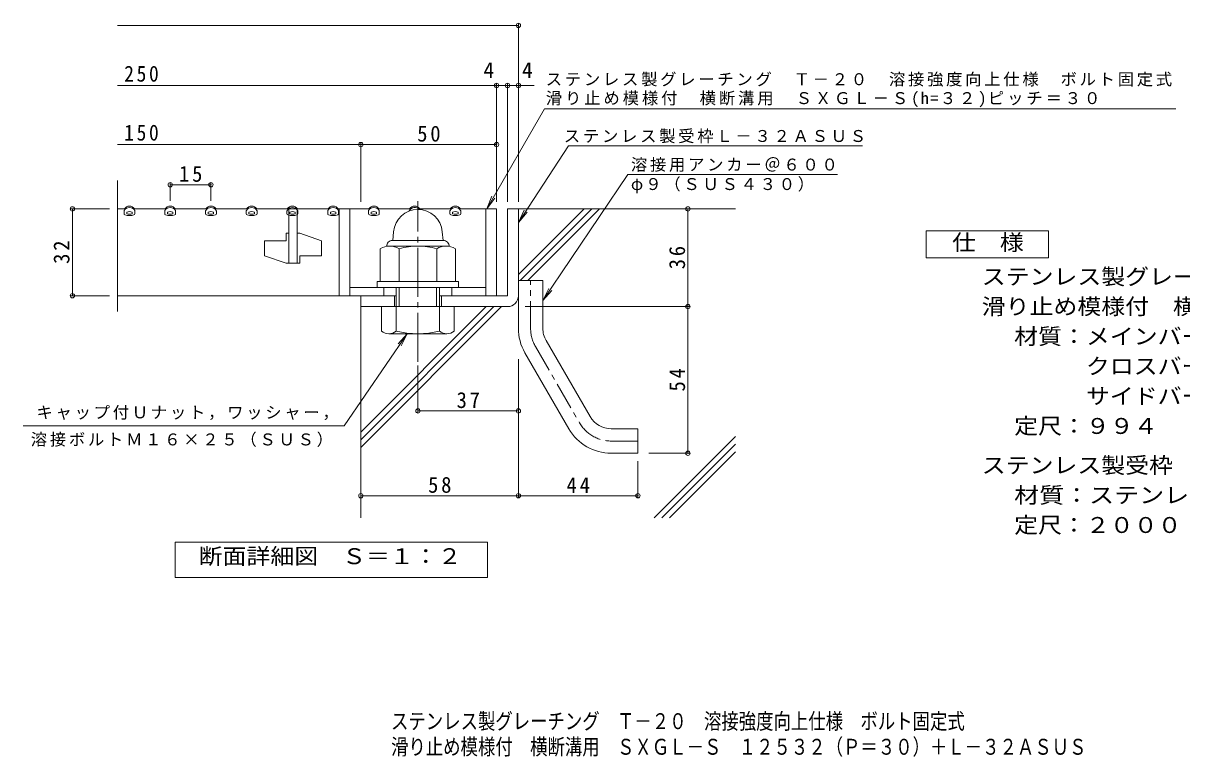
# Model space of a CAD drawing. Units: millimetres on the paper, enlarged 10 times, with parts at other scales. Extents: x -1491 to 1724, y -1380 to 1079.
# Drawn here: x -1491 to 642, y -1380 to -29 of the extents above; entities that cross this region are included whole.
import ezdxf
from ezdxf.enums import TextEntityAlignment as Align

# ---------------------------------------------------------------- set-up
doc = ezdxf.new("R2010")
doc.units = ezdxf.units.MM
doc.header["$LTSCALE"] = 10
doc.header["$PDMODE"] = 32
doc.header["$PDSIZE"] = 8
doc.linetypes.add('CHAIN1', pattern=[8, 5, -1, 1, -1])
doc.linetypes.add('CHAIN2', pattern=[12, 9, -1, 1, -1])
for name, color, linetype, lineweight in [('D-0', 3, 'Continuous', 9), ('D-1', 2, 'Continuous', 9), ('D-2', 3, 'Continuous', 9), ('D-4', 7, 'Continuous', 9), ('D-5', 7, 'Continuous', 9), ('D-6', 6, 'Continuous', 9), ('F-5_F-5ﾚｲﾔ', 2, 'Continuous', 9)]:
    doc.layers.add(name, color=color, linetype=linetype, lineweight=lineweight)
doc.layers.add('F-0_F-0ﾚｲﾔ', color=6, linetype='Continuous')
doc.styles.add('ＭＳ ゴシック', font='')
doc.styles.get('ＭＳ ゴシック').set_extended_font_data('MS Gothic')

msp = doc.modelspace()

# ---------------------------------------------------------------- linework, layer by layer
at = {"layer": 'D-0', "color": 7}
for p, q in [((-1220.31, -356.32), (-1220.31, -323.78)), ((-1220.31, -326.78), (-1145.32, -326.78)), ((-1145.32, -356.32), (-1145.32, -323.78))]:
    msp.add_line(p, q, dxfattribs=at)
at = {"layer": 'D-0'}
for p, q in [((-1304.68, -371.22), (-1317.01, -371.22)), ((-1305.33, -379.93), (-1305.33, -375.46)), ((-1300.33, -380.66), (-1300.33, -377.39)), ((-1290.33, -380.66), (-1290.33, -377.39)), ((-1229.68, -371.22), (-1285.97, -371.22)), ((-1285.33, -379.93), (-1285.33, -375.46)), ((-1230.33, -379.93), (-1230.33, -375.46)), ((-1225.33, -380.66), (-1225.33, -377.39)), ((-1215.33, -380.66), (-1215.33, -377.39)), ((-1154.68, -371.22), (-1210.97, -371.22)), ((-1210.33, -379.93), (-1210.33, -375.46)), ((-1155.33, -379.93), (-1155.33, -375.46)), ((-1150.33, -380.66), (-1150.33, -377.39)), ((-1140.33, -380.66), (-1140.33, -377.39)), ((-1079.68, -371.22), (-1135.97, -371.22)), ((-1135.33, -379.93), (-1135.33, -375.46)), ((-1080.33, -379.93), (-1080.33, -375.46)), ((-1075.33, -380.66), (-1075.33, -377.39)), ((-1065.33, -380.66), (-1065.33, -377.39)), ((-1004.68, -371.22), (-1060.97, -371.22)), ((-1060.33, -379.93), (-1060.33, -375.46)), ((-1005.33, -379.93), (-1005.33, -375.46)), ((-1000.33, -380.66), (-1000.33, -377.39)), ((-990.33, -380.66), (-990.33, -377.39)), ((-929.68, -371.22), (-985.97, -371.22)), ((-985.33, -379.93), (-985.33, -375.46)), ((-930.33, -379.93), (-930.33, -375.46)), ((-925.33, -380.66), (-925.33, -377.39)), ((-915.33, -380.66), (-915.33, -377.39)), ((-854.68, -371.22), (-910.97, -371.22)), ((-910.33, -379.93), (-910.33, -375.46)), ((-855.33, -379.93), (-855.33, -375.46)), ((-850.33, -380.66), (-850.33, -377.39)), ((-840.33, -380.66), (-840.33, -377.39)), ((-779.68, -371.22), (-835.97, -371.22)), ((-835.33, -379.93), (-835.33, -375.46)), ((-704.68, -371.22), (-760.97, -371.22)), ((-705.33, -379.93), (-705.33, -375.46)), ((-700.33, -380.66), (-700.33, -377.39)), ((-690.33, -380.66), (-690.33, -377.39)), ((-619.34, -371.22), (-685.97, -371.22)), ((-685.33, -379.93), (-685.33, -375.46))]:
    msp.add_line(p, q, dxfattribs=at)
at = {"layer": 'D-0', "color": 2}
for p, q in [((-809.17, -413.3), (-810.59, -429.54)), ((-719.51, -413.3), (-718.09, -429.54)), ((-833.59, -444.86), (-833.59, -504.72)), ((-816.28, -439.72), (-712.41, -439.72)), ((-717.34, -429.54), (-811.34, -429.54)), ((-798.97, -444.86), (-798.97, -504.72)), ((-729.72, -444.86), (-729.72, -504.72)), ((-695.09, -444.86), (-695.09, -504.72)), ((-804.34, -596.15), (-804.34, -516.22)), ((-798.93, -551.22), (-798.93, -516.22)), ((-729.76, -551.22), (-729.76, -516.22)), ((-724.34, -596.15), (-724.34, -516.22)), ((-697.47, -551.22), (-831.22, -551.22)), ((-831.22, -596.15), (-831.22, -551.22)), ((-697.47, -596.15), (-697.47, -551.22)), ((-710.91, -601.22), (-817.78, -601.22))]:
    msp.add_line(p, q, dxfattribs=at)
at = {"layer": 'D-0'}
for centre, radius, start, end in [((-1302.83, -375.46), 2.5, 148.99734, 180), ((-1302.83, -379.93), 2.5, 180, 250.5285), ((-1295.33, -379.97), 11.25, 31.00233, 148.99767), ((-1295.33, -377.47), 11.25, 33.74878, 146.25122), ((-1295.33, -358.72), 25, 250.52866, 289.47134), ((-1295.33, -387.47), 11.25, 63.6122, 116.3878), ((-1295.33, -358.72), 22.5, 257.16035, 282.83965), ((-1287.83, -379.93), 2.5, 289.4715, 0), ((-1287.83, -375.46), 2.5, 0, 31.00266), ((-1227.83, -375.46), 2.5, 148.99734, 180), ((-1227.83, -379.93), 2.5, 180, 250.5285), ((-1220.33, -379.97), 11.25, 31.00233, 148.99767), ((-1220.33, -377.47), 11.25, 33.74878, 146.25122), ((-1220.33, -358.72), 25, 250.52866, 289.47134), ((-1220.33, -387.47), 11.25, 63.6122, 116.3878), ((-1220.33, -358.72), 22.5, 257.16035, 282.83965), ((-1212.83, -379.93), 2.5, 289.4715, 0), ((-1212.83, -375.46), 2.5, 0, 31.00266), ((-1152.83, -375.46), 2.5, 148.99734, 180), ((-1152.83, -379.93), 2.5, 180, 250.5285), ((-1145.33, -379.97), 11.25, 31.00233, 148.99767), ((-1145.33, -377.47), 11.25, 33.74861, 146.25139), ((-1145.33, -358.72), 25, 250.52866, 289.47134), ((-1145.33, -387.47), 11.25, 63.6122, 116.3878), ((-1145.33, -358.72), 22.5, 257.16035, 282.83965), ((-1137.83, -379.93), 2.5, 289.4715, 0), ((-1137.83, -375.46), 2.5, 0, 31.00266), ((-1077.83, -375.46), 2.5, 148.99734, 180), ((-1077.83, -379.93), 2.5, 180, 250.5285), ((-1070.33, -379.97), 11.25, 31.00233, 148.99767), ((-1070.33, -377.47), 11.25, 33.74861, 146.25139), ((-1070.33, -358.72), 25, 250.52866, 289.47134), ((-1070.33, -387.47), 11.25, 63.6122, 116.3878), ((-1070.33, -358.72), 22.5, 257.16035, 282.83965), ((-1062.83, -379.93), 2.5, 289.4715, 0), ((-1062.83, -375.46), 2.5, 0, 31.00266), ((-1002.83, -375.46), 2.5, 148.99734, 180), ((-1002.83, -379.93), 2.5, 180, 250.5285), ((-995.33, -379.97), 11.25, 31.00233, 148.99767), ((-995.33, -377.47), 11.25, 33.74861, 146.25139), ((-995.33, -358.72), 25, 250.52866, 289.47134), ((-995.33, -387.47), 11.25, 63.6122, 116.3878), ((-995.33, -358.72), 22.5, 257.16035, 282.83965), ((-987.83, -379.93), 2.5, 289.4715, 0), ((-987.83, -375.46), 2.5, 0, 31.00266), ((-927.83, -375.46), 2.5, 148.99734, 180), ((-927.83, -379.93), 2.5, 180, 250.5285), ((-920.33, -379.97), 11.25, 31.00233, 148.99767), ((-920.33, -377.47), 11.25, 33.74861, 146.25139), ((-920.33, -358.72), 25, 250.52866, 289.47134), ((-920.33, -387.47), 11.25, 63.6122, 116.3878), ((-920.33, -358.72), 22.5, 257.16035, 282.83965), ((-912.83, -379.93), 2.5, 289.4715, 0), ((-912.83, -375.46), 2.5, 0, 31.00266), ((-852.83, -375.46), 2.5, 148.99734, 180), ((-852.83, -379.93), 2.5, 180, 250.5285), ((-845.33, -379.97), 11.25, 31.00233, 148.99767), ((-845.33, -377.47), 11.25, 33.74861, 146.25139), ((-845.33, -358.72), 25, 250.52866, 289.47134), ((-845.33, -387.47), 11.25, 63.6122, 116.3878), ((-845.33, -358.72), 22.5, 257.16035, 282.83965), ((-837.83, -379.93), 2.5, 289.4715, 0), ((-837.83, -375.46), 2.5, 0, 31.00266), ((-777.83, -375.46), 2.5, 148.99734, 172.72427), ((-770.33, -379.97), 11.25, 43.15469, 148.99767), ((-770.33, -377.47), 11.25, 33.74861, 146.25139), ((-702.83, -375.46), 2.5, 148.99734, 180), ((-702.83, -379.93), 2.5, 180, 250.5285), ((-695.33, -379.97), 11.25, 31.00233, 148.99767), ((-695.33, -377.47), 11.25, 33.74861, 146.25139), ((-695.33, -358.72), 25, 250.52866, 289.47134), ((-695.33, -387.47), 11.25, 63.6122, 116.3878), ((-695.33, -358.72), 22.5, 257.16035, 282.83965), ((-687.83, -379.93), 2.5, 289.4715, 0), ((-687.83, -375.46), 2.5, 0, 31.00266)]:
    msp.add_arc(centre, radius, start, end, dxfattribs=at)
at = {"layer": 'D-0', "color": 2}
for centre, radius, start, end in [((-764.34, -417.22), 45, 5.00005, 174.99995), ((-816.28, -471.46), 31.74, 56.94844, 123.05156), ((-811.34, -440.04), 10.5, 90, 180.92122), ((-764.34, -558.99), 119.27, 73.12328, 106.87672), ((-712.41, -471.46), 31.74, 56.94844, 123.05156), ((-717.34, -440.04), 10.5, 359.07878, 90), ((-817.78, -580.87), 20.35, 228.67599, 311.32457), ((-764.34, -440.81), 160.41, 255.5598, 284.43997), ((-710.91, -580.87), 20.35, 228.67549, 311.32401)]:
    msp.add_arc(centre, radius, start, end, dxfattribs=at)
at = {"layer": 'D-0', "color": 7}
for p in [(-1220.31, -326.78), (-1145.32, -326.78)]:
    msp.add_point(p, dxfattribs=at)
at = {"layer": 'D-1', "linetype": 'CHAIN2'}
msp.add_line((-764.34, -652.9), (-764.34, -357.22), dxfattribs=at)
at = {"layer": 'D-1'}
for p, q in [((-599.34, -371.22), (-579.34, -371.22)), ((-599.34, -371.22), (-599.34, -531.22)), ((-579.34, -371.22), (-579.34, -591.15)), ((-839.34, -504.72), (-689.34, -504.72)), ((-839.34, -516.22), (-839.34, -504.72)), ((-689.34, -516.22), (-689.34, -504.72)), ((-579.34, -503.22), (-534.34, -503.22)), ((-534.34, -591.15), (-534.34, -503.22)), ((-869.34, -531.22), (-869.34, -551.22)), ((-804.34, -531.22), (-869.34, -531.22)), ((-826.84, -531.22), (-826.84, -516.22)), ((-807.68, -551.22), (-807.68, -531.22)), ((-599.34, -531.22), (-724.34, -531.22)), ((-721.01, -551.22), (-721.01, -531.22)), ((-701.84, -531.22), (-701.84, -516.22)), ((-599.34, -551.22), (-869.34, -551.22)), ((-528.3, -613.67), (-447.34, -753.74)), ((-567.26, -636.19), (-486.3, -776.26)), ((-408.38, -776.22), (-359.34, -776.22)), ((-359.34, -821.22), (-359.34, -776.22)), ((-359.34, -821.22), (-408.38, -821.22))]:
    msp.add_line(p, q, dxfattribs=at)
at = {"layer": 'D-1', "linetype": 'CHAIN1'}
for p, q in [((-556.84, -591.15), (-556.84, -503.22)), ((-547.78, -624.93), (-466.82, -765)), ((-408.38, -798.72), (-359.34, -798.72))]:
    msp.add_line(p, q, dxfattribs=at)
at = {"layer": 'D-1'}
for centre, radius, start, end in [((-599.34, -531.22), 20, 270, 0), ((-489.34, -591.15), 90, 180, 210.02962), ((-489.34, -591.15), 45, 180, 210.02946), ((-408.38, -731.22), 45, 210.02939, 270), ((-408.38, -731.22), 90, 210.02963, 270)]:
    msp.add_arc(centre, radius, start, end, dxfattribs=at)
at = {"layer": 'D-1', "linetype": 'CHAIN1'}
for centre, start, end in [((-489.34, -591.15), 180, 210.02954), ((-408.38, -731.22), 210.02945, 270)]:
    msp.add_arc(centre, 67.5, start, end, dxfattribs=at)
at = {"layer": 'D-2'}
for p, q in [((-1317.01, -560.02), (-1317.01, -319.13)), ((-1001.84, -371.22), (-1001.84, -471.22)), ((-1001.84, -371.22), (-986.84, -371.22)), ((-986.84, -371.22), (-986.84, -471.22)), ((-909.34, -371.22), (-909.34, -531.22)), ((-889.34, -371.22), (-889.34, -531.22)), ((-639.34, -371.22), (-639.34, -531.22)), ((-619.34, -371.22), (-619.34, -531.22)), ((-1006.84, -416.22), (-1006.84, -429.97)), ((-1001.84, -416.22), (-1006.84, -416.22)), ((-981.84, -416.22), (-986.84, -416.22)), ((-981.84, -416.22), (-941.84, -429.97)), ((-1046.84, -429.97), (-1046.84, -457.47)), ((-1046.84, -429.97), (-1006.84, -429.97)), ((-941.84, -429.97), (-941.84, -457.47)), ((-1046.84, -457.47), (-1006.84, -471.22)), ((-981.84, -457.47), (-981.84, -471.22)), ((-981.84, -457.47), (-941.84, -457.47)), ((-981.84, -471.22), (-1006.84, -471.22)), ((-1317.01, -531.22), (-804.34, -531.22)), ((-889.34, -516.22), (-639.34, -516.22)), ((-724.34, -531.22), (-619.34, -531.22))]:
    msp.add_line(p, q, dxfattribs=at)
at = {"layer": 'D-4'}
for p, q in [((-1317.01, -33.35), (-579.34, -33.35)), ((-579.34, -358.26), (-579.34, -30.35)), ((-1317.01, -144.05), (-619.34, -144.05)), ((-619.34, -358.26), (-619.34, -141.05)), ((-619.34, -144.05), (-604.34, -144.05)), ((-604.34, -144.05), (-549.98, -144.05)), ((-599.34, -358.26), (-599.34, -141.05)), ((-1317.01, -252.8), (-869.34, -252.8)), ((-869.34, -358.26), (-869.34, -249.8)), ((-869.34, -252.8), (-619.34, -252.8)), ((-1332.01, -371.22), (-1403.34, -371.22)), ((-1400.34, -531.22), (-1400.34, -371.22)), ((-579.34, -396.22), (-568.48, -373.7)), ((-579.34, -396.22), (-563.02, -377.28)), ((-267.11, -551.22), (-267.11, -371.22)), ((-1332.01, -531.22), (-1403.34, -531.22)), ((-534.34, -540.12), (-523.18, -517.75)), ((-534.34, -540.12), (-517.77, -521.4)), ((-566.84, -551.22), (-264.11, -551.22)), ((-267.11, -551.22), (-267.11, -821.22)), ((-764.34, -659.85), (-764.34, -746.33)), ((-579.34, -648.19), (-579.34, -902.34)), ((-764.34, -743.33), (-579.34, -743.33)), ((-264.11, -821.22), (-339.34, -821.22)), ((-359.34, -835.68), (-359.34, -902.34))]:
    msp.add_line(p, q, dxfattribs=at)
msp.add_lwpolyline([(-869.34, -899.34), (-579.34, -899.34), (-359.34, -899.34)], dxfattribs=at)
for p in [(-579.34, -33.35), (-619.34, -144.05), (-599.34, -144.05), (-579.34, -144.05), (-869.34, -252.8), (-619.34, -252.8), (-1400.34, -371.22), (-267.11, -371.22), (-1400.34, -531.22), (-267.11, -551.22), (-764.34, -743.33), (-579.34, -743.33), (-267.11, -821.22), (-869.34, -899.34), (-579.34, -899.34), (-359.34, -899.34)]:
    msp.add_point(p, dxfattribs=at)
at = {"layer": 'D-5'}
for p, q in [((-637.65, -371.22), (-531.22, -186.88)), ((-531.22, -186.88), (630.92, -186.88)), ((-579.34, -396.22), (-486.94, -255.28)), ((-486.94, -255.28), (54.04, -255.28)), ((-377.59, -307.87), (-534.34, -540.12)), ((-377.59, -307.87), (8.1, -307.87)), ((-637.65, -371.22), (-628.08, -348.12)), ((-637.65, -371.22), (-622.43, -351.39)), ((-784.09, -601.22), (-899.79, -770.49)), ((-784.09, -601.22), (-800.77, -619.84)), ((-784.09, -601.22), (-795.38, -623.52)), ((-899.79, -770.49), (-1490.96, -770.49))]:
    msp.add_line(p, q, dxfattribs=at)
msp.add_lwpolyline([(-1211.34, -1050.12), (-1211.34, -985.12), (-636.34, -985.12), (-636.34, -1050.12)], close=True, dxfattribs=at)
at = {"layer": 'D-6'}
for p, q in [((-579.34, -371.22), (-179.34, -371.22)), ((-579.34, -492.18), (-458.38, -371.22)), ((-576.24, -503.22), (-444.24, -371.22)), ((-562.1, -503.22), (-430.1, -371.22)), ((-869.34, -782.18), (-638.38, -551.22)), ((-869.34, -796.32), (-624.24, -551.22)), ((-869.34, -810.46), (-610.1, -551.22)), ((-869.34, -551.22), (-869.34, -940.19)), ((-329.13, -940.19), (-179.34, -790.41)), ((-314.99, -940.19), (-179.34, -804.55)), ((-300.85, -940.19), (-179.34, -818.69))]:
    msp.add_line(p, q, dxfattribs=at)
at = {"layer": 'F-5_F-5ﾚｲﾔ', "color": 7}
msp.add_lwpolyline([(171.6, -461.46), (171.6, -411.46), (396.6, -411.46), (396.6, -461.46)], close=True, dxfattribs=at)

# ---------------------------------------------------------------- texts
at = {"layer": 'D-0', "color": 2, "insert": (-1204.07, -321.78), "char_height": 29.33, "attachment_point": 7, "style": 'ＭＳ ゴシック'}
msp.add_mtext('\\T1.27;\\W0.95;15', dxfattribs=at)
at = {"layer": 'D-4', "color": 2, "style": 'ＭＳ ゴシック'}
for p in [(-643.69, -139.05), (-572.73, -139.05)]:
    msp.add_text('4', height=29.33, dxfattribs=at).set_placement(p, align=Align.BOTTOM_LEFT)
at = {"layer": 'D-4', "color": 2, "char_height": 29.33, "attachment_point": 7, "style": 'ＭＳ ゴシック'}
for s, insert in [('\\T1.27;\\W0.9;250', (-1304.98, -137.47)), ('\\T1.27;\\W0.9;150', (-1304.98, -245.95)), ('\\T1.27;\\W0.95;50', (-765.59, -247.8)), ('\\T1.27;\\W0.95;37', (-693.09, -738.33)), ('\\T1.27;\\W0.95;58', (-745.59, -894.34)), ('\\T1.27;\\W0.95;44', (-490.59, -894.34))]:
    msp.add_mtext(s, dxfattribs=dict(at, insert=insert))
at = {"layer": 'D-4', "color": 2, "char_height": 29.33, "attachment_point": 7, "rotation": 90, "style": 'ＭＳ ゴシック'}
for s, insert in [('\\T1.27;\\W0.95;32', (-1405.34, -472.47)), ('\\T1.27;\\W0.95;36', (-272.11, -482.47)), ('\\T1.27;\\W0.95;54', (-272.11, -707.47))]:
    msp.add_mtext(s, dxfattribs=dict(at, insert=insert))
at = {"layer": 'D-5', "color": 2, "style": 'ＭＳ ゴシック', "width": 1.1}
msp.add_text('断面詳細図\u3000Ｓ＝１：２', height=29.33, dxfattribs=at).set_placement((-1167.91, -1034.15), align=Align.BOTTOM_LEFT)
at = {"layer": 'D-5', "char_height": 21.99, "attachment_point": 7, "style": 'ＭＳ ゴシック'}
for s, insert in [('\\T1.17;ステンレス製グレーチング\u3000Ｔ－２０\u3000溶接強度向上仕様\u3000ボルト固定式', (-528.81, -146.21)), ('\\T1.18;滑り止め模様付\u3000横断溝用\u3000ＳＸＧＬ－Ｓ(h=３２)ピッチ＝３０', (-528.81, -184.21)), ('\\T1.17;ステンレス製受枠Ｌ－３２ＡＳＵＳ', (-495.59, -250.52)), ('\\T1.17;溶接用アンカー＠６００', (-372.21, -303.21)), ('\\T1.17;φ９（ＳＵＳ４３０）', (-372.21, -342.53)), ('\\T1.17;キャップ付Ｕナット，ワッシャー，', (-1466.39, -760.11)), ('\\T1.17;溶接ボルトＭ１６×２５（ＳＵＳ）', (-1476.98, -809.59))]:
    msp.add_mtext(s, dxfattribs=dict(at, insert=insert))
at = {"layer": 'F-0_F-0ﾚｲﾔ', "style": 'ＭＳ ゴシック', "width": 0.8}
msp.add_text('滑り止め模様付\u3000横断溝用\u3000ＳＸＧＬ－Ｓ\u3000１２５３２（Ｐ＝３０）＋Ｌ－３２ＡＳＵＳ', height=29.33, dxfattribs=at).set_placement((-813.75, -1385.03), align=Align.BOTTOM_LEFT)
at = {"layer": 'F-5_F-5ﾚｲﾔ', "style": 'ＭＳ ゴシック'}
for s, width, p in [('仕\u3000様', 1.1, (219.1, -456.46)), ('ステンレス製グレーチング\u3000Ｔ－２０\u3000溶接強度向上仕様\u3000ボルト固定式', 1.1, (273.69, -519.38)), ('滑り止め模様付\u3000横断溝用\u3000ＳＸＧＬ－Ｓ\u3000１２５３２（Ｐ＝３０）', 1.1, (273.69, -574.38)), ('材質：メインバー\u3000ＦＢ４×３２（ＳＵＳ３０４）', 1.1, (333.4, -629.38)), ('\u3000\u3000\u3000クロスバー\u3000ＦＢ３×２０（ＳＵＳ３０４）', 1.1, (333.4, -684.38)), ('\u3000\u3000\u3000サイドバー\u3000ＦＢ４×３２（ＳＵＳ３０４）', 1.1, (333.4, -739.38)), ('定尺：９９４', 1.1, (333.4, -794.38)), ('ステンレス製受枠\u3000Ｌ－３２ＡＳＵＳ', 1.1, (273.69, -866.73)), ('材質：ステンレス鋼板ｔ＝４．０（ＳＵＳ３０４）', 1.15, (333.4, -921.73)), ('定尺：２０００', 1.1, (333.4, -976.73))]:
    msp.add_text(s, height=29.33, dxfattribs=dict(at, width=width)).set_placement(p, align=Align.BOTTOM_LEFT)
at = {"layer": 'F-5_F-5ﾚｲﾔ', "color": 6, "style": 'ＭＳ ゴシック', "width": 0.8}
msp.add_text('ステンレス製グレーチング\u3000Ｔ－２０\u3000溶接強度向上仕様\u3000ボルト固定式', height=29.33, dxfattribs=at).set_placement((-813.75, -1337.88), align=Align.BOTTOM_LEFT)

doc.saveas('drawing.dxf')
